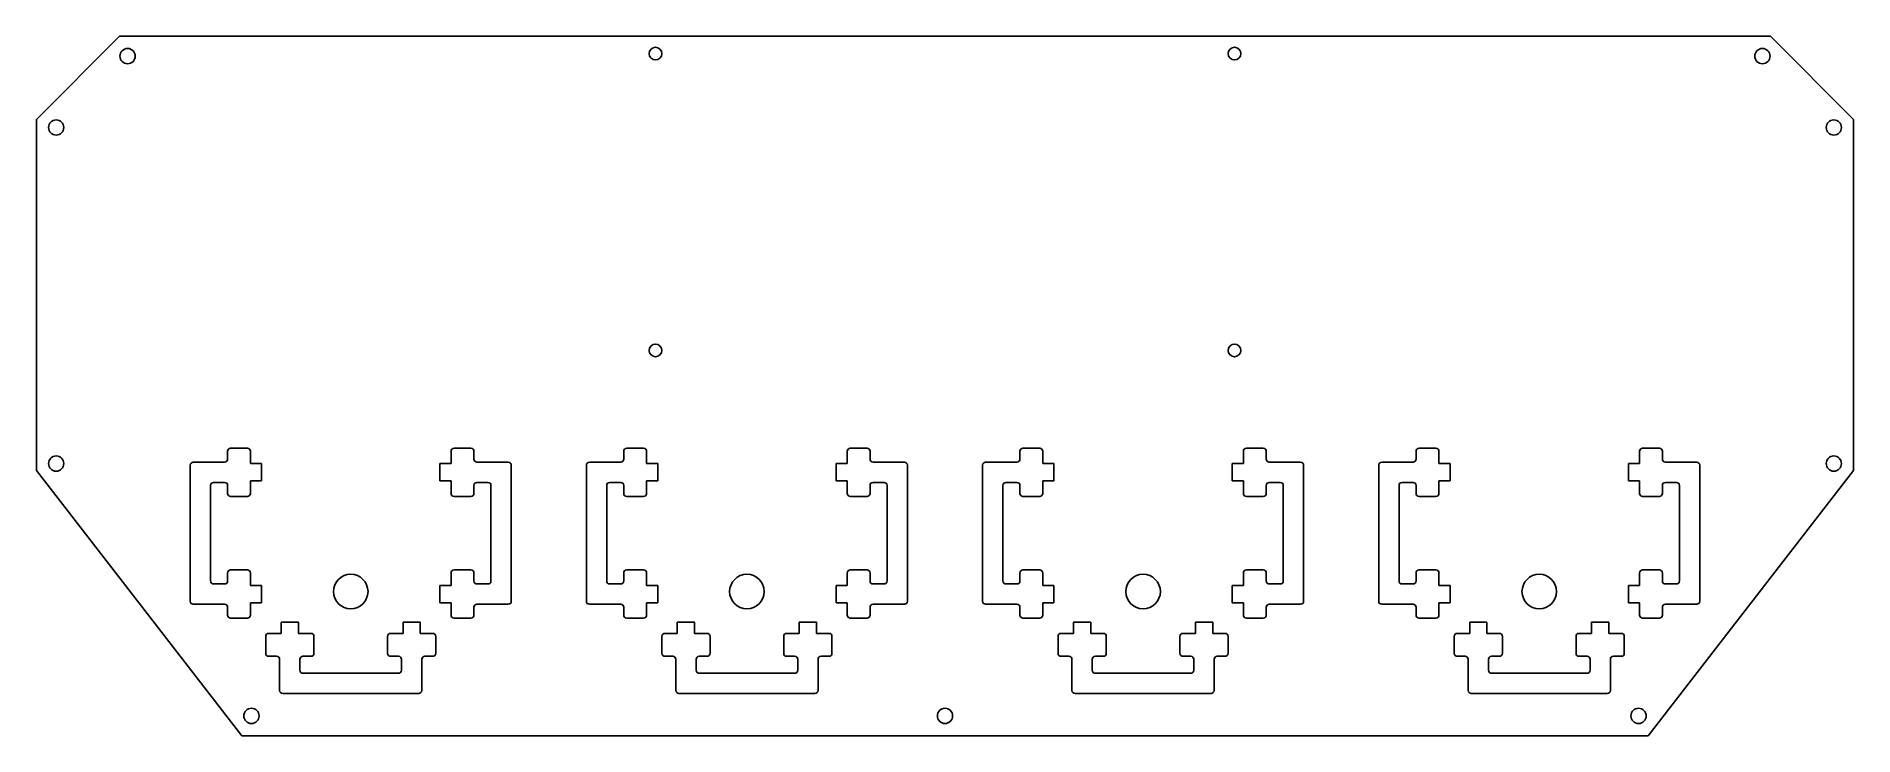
# Model space of a CAD drawing. Extents: x -179 to 179, y -81 to 57.
import ezdxf

# ---------------------------------------------------------------- set-up
doc = ezdxf.new("R2010")
doc.units = 0
doc.layers.add('MODELSKETCH_VISIBLE', color=7, linetype='CONTINUOUS')

msp = doc.modelspace()

# ---------------------------------------------------------------- linework, layer by layer
at = {"layer": 'MODELSKETCH_VISIBLE'}
for p, q in [((-162.54, 56.9), (-178.9, 40.54)), ((162.54, 56.9), (-162.54, 56.9)), ((178.9, 40.54), (162.54, 56.9)), ((-178.9, 40.54), (-178.9, -28.62)), ((178.9, -28.62), (178.9, 40.54)), ((-141.25, -24.85), (-141.25, -26.4)), ((-140.65, -24.25), (-137.35, -24.25)), ((-136.75, -24.85), (-136.75, -27.3)), ((-97.25, -27.3), (-97.25, -24.85)), ((-93.35, -24.25), (-96.65, -24.25)), ((-92.75, -24.85), (-92.75, -26.4)), ((-63.25, -24.85), (-63.25, -26.4)), ((-62.65, -24.25), (-59.35, -24.25)), ((-58.75, -24.85), (-58.75, -27.3)), ((-19.25, -27.3), (-19.25, -24.85)), ((-15.35, -24.25), (-18.65, -24.25)), ((-14.75, -24.85), (-14.75, -26.4)), ((14.75, -24.85), (14.75, -26.4)), ((15.35, -24.25), (18.65, -24.25)), ((19.25, -24.85), (19.25, -27.3)), ((58.75, -27.3), (58.75, -24.85)), ((62.65, -24.25), (59.35, -24.25)), ((63.25, -24.85), (63.25, -26.4)), ((92.75, -24.85), (92.75, -26.4)), ((93.35, -24.25), (96.65, -24.25)), ((97.25, -24.85), (97.25, -27.3)), ((136.75, -27.3), (136.75, -24.85)), ((140.65, -24.25), (137.35, -24.25)), ((141.25, -24.85), (141.25, -26.4)), ((-148.6, -31), (-148.6, -27.6)), ((-141.85, -27), (-148, -27)), ((-136.75, -27.3), (-134.55, -27.3)), ((-134.55, -27.3), (-134.55, -30.7)), ((-97.25, -27.3), (-99.45, -27.3)), ((-99.45, -27.3), (-99.45, -30.7)), ((-92.15, -27), (-86, -27)), ((-85.4, -31), (-85.4, -27.6)), ((-70.6, -31), (-70.6, -27.6)), ((-63.85, -27), (-70, -27)), ((-58.75, -27.3), (-56.55, -27.3)), ((-56.55, -27.3), (-56.55, -30.7)), ((-19.25, -27.3), (-21.45, -27.3)), ((-21.45, -27.3), (-21.45, -30.7)), ((-14.15, -27), (-8, -27)), ((-7.4, -31), (-7.4, -27.6)), ((7.4, -31), (7.4, -27.6)), ((14.15, -27), (8, -27)), ((19.25, -27.3), (21.45, -27.3)), ((21.45, -27.3), (21.45, -30.7)), ((56.55, -27.3), (56.55, -30.7)), ((58.75, -27.3), (56.55, -27.3)), ((63.85, -27), (70, -27)), ((70.6, -31), (70.6, -27.6)), ((85.4, -31), (85.4, -27.6)), ((92.15, -27), (86, -27)), ((97.25, -27.3), (99.45, -27.3)), ((99.45, -27.3), (99.45, -30.7)), ((136.75, -27.3), (134.55, -27.3)), ((134.55, -27.3), (134.55, -30.7)), ((141.85, -27), (148, -27)), ((148.6, -31), (148.6, -27.6)), ((-178.9, -28.62), (-138.46, -80.9)), ((-148.6, -31), (-148.6, -51)), ((-144.6, -31.6), (-144.6, -50.4)), ((-144, -31), (-141.85, -31)), ((-141.25, -31.6), (-141.25, -33.15)), ((-136.75, -30.7), (-134.55, -30.7)), ((-136.75, -30.7), (-136.75, -33.15)), ((-97.25, -30.7), (-99.45, -30.7)), ((-97.25, -33.15), (-97.25, -30.7)), ((-92.75, -33.15), (-92.75, -31.6)), ((-92.15, -31), (-90, -31)), ((-89.4, -50.4), (-89.4, -31.6)), ((-85.4, -51), (-85.4, -31)), ((-70.6, -31), (-70.6, -51)), ((-66.6, -31.6), (-66.6, -50.4)), ((-66, -31), (-63.85, -31)), ((-63.25, -31.6), (-63.25, -33.15)), ((-58.75, -30.7), (-56.55, -30.7)), ((-58.75, -30.7), (-58.75, -33.15)), ((-19.25, -30.7), (-21.45, -30.7)), ((-19.25, -33.15), (-19.25, -30.7)), ((-14.75, -33.15), (-14.75, -31.6)), ((-14.15, -31), (-12, -31)), ((-11.4, -50.4), (-11.4, -31.6)), ((-7.4, -51), (-7.4, -31)), ((7.4, -31), (7.4, -51)), ((11.4, -31.6), (11.4, -50.4)), ((12, -31), (14.15, -31)), ((14.75, -31.6), (14.75, -33.15)), ((19.25, -30.7), (21.45, -30.7)), ((19.25, -30.7), (19.25, -33.15)), ((58.75, -30.7), (56.55, -30.7)), ((58.75, -33.15), (58.75, -30.7)), ((63.25, -33.15), (63.25, -31.6)), ((63.85, -31), (66, -31)), ((66.6, -50.4), (66.6, -31.6)), ((70.6, -51), (70.6, -31)), ((85.4, -31), (85.4, -51)), ((89.4, -31.6), (89.4, -50.4)), ((90, -31), (92.15, -31)), ((92.75, -31.6), (92.75, -33.15)), ((97.25, -30.7), (99.45, -30.7)), ((97.25, -30.7), (97.25, -33.15)), ((136.75, -30.7), (134.55, -30.7)), ((136.75, -33.15), (136.75, -30.7)), ((138.46, -80.9), (178.9, -28.62)), ((141.25, -33.15), (141.25, -31.6)), ((141.85, -31), (144, -31)), ((144.6, -50.4), (144.6, -31.6)), ((148.6, -51), (148.6, -31)), ((-140.65, -33.75), (-137.35, -33.75)), ((-93.35, -33.75), (-96.65, -33.75)), ((-62.65, -33.75), (-59.35, -33.75)), ((-15.35, -33.75), (-18.65, -33.75)), ((15.35, -33.75), (18.65, -33.75)), ((62.65, -33.75), (59.35, -33.75)), ((93.35, -33.75), (96.65, -33.75)), ((140.65, -33.75), (137.35, -33.75)), ((-141.25, -48.85), (-141.25, -50.4)), ((-140.65, -48.25), (-137.35, -48.25)), ((-136.75, -48.85), (-136.75, -51.3)), ((-97.25, -51.3), (-97.25, -48.85)), ((-93.35, -48.25), (-96.65, -48.25)), ((-92.75, -50.4), (-92.75, -48.85)), ((-63.25, -48.85), (-63.25, -50.4)), ((-62.65, -48.25), (-59.35, -48.25)), ((-58.75, -48.85), (-58.75, -51.3)), ((-19.25, -51.3), (-19.25, -48.85)), ((-15.35, -48.25), (-18.65, -48.25)), ((-14.75, -50.4), (-14.75, -48.85)), ((14.75, -48.85), (14.75, -50.4)), ((15.35, -48.25), (18.65, -48.25)), ((19.25, -48.85), (19.25, -51.3)), ((58.75, -51.3), (58.75, -48.85)), ((62.65, -48.25), (59.35, -48.25)), ((63.25, -50.4), (63.25, -48.85)), ((92.75, -48.85), (92.75, -50.4)), ((93.35, -48.25), (96.65, -48.25)), ((97.25, -48.85), (97.25, -51.3)), ((136.75, -51.3), (136.75, -48.85)), ((140.65, -48.25), (137.35, -48.25)), ((141.25, -50.4), (141.25, -48.85)), ((-148.6, -51), (-148.6, -54.4)), ((-141.85, -51), (-144, -51)), ((-136.75, -51.3), (-134.55, -51.3)), ((-134.55, -54.7), (-134.55, -51.3)), ((-99.45, -54.7), (-99.45, -51.3)), ((-97.25, -51.3), (-99.45, -51.3)), ((-90, -51), (-92.15, -51)), ((-85.4, -51), (-85.4, -54.4)), ((-70.6, -51), (-70.6, -54.4)), ((-63.85, -51), (-66, -51)), ((-58.75, -51.3), (-56.55, -51.3)), ((-56.55, -54.7), (-56.55, -51.3)), ((-21.45, -54.7), (-21.45, -51.3)), ((-19.25, -51.3), (-21.45, -51.3)), ((-12, -51), (-14.15, -51)), ((-7.4, -51), (-7.4, -54.4)), ((7.4, -51), (7.4, -54.4)), ((14.15, -51), (12, -51)), ((19.25, -51.3), (21.45, -51.3)), ((21.45, -54.7), (21.45, -51.3)), ((58.75, -51.3), (56.55, -51.3)), ((56.55, -54.7), (56.55, -51.3)), ((66, -51), (63.85, -51)), ((70.6, -51), (70.6, -54.4)), ((85.4, -51), (85.4, -54.4)), ((92.15, -51), (90, -51)), ((97.25, -51.3), (99.45, -51.3)), ((99.45, -54.7), (99.45, -51.3)), ((134.55, -54.7), (134.55, -51.3)), ((136.75, -51.3), (134.55, -51.3)), ((144, -51), (141.85, -51)), ((148.6, -51), (148.6, -54.4)), ((-141.85, -55), (-148, -55)), ((-141.25, -57.15), (-141.25, -55.6)), ((-136.75, -54.7), (-134.55, -54.7)), ((-136.75, -54.7), (-136.75, -57.15)), ((-97.25, -54.7), (-99.45, -54.7)), ((-97.25, -57.15), (-97.25, -54.7)), ((-92.75, -57.15), (-92.75, -55.6)), ((-92.15, -55), (-86, -55)), ((-63.85, -55), (-70, -55)), ((-63.25, -57.15), (-63.25, -55.6)), ((-58.75, -54.7), (-56.55, -54.7)), ((-58.75, -54.7), (-58.75, -57.15)), ((-19.25, -54.7), (-21.45, -54.7)), ((-19.25, -57.15), (-19.25, -54.7)), ((-14.75, -57.15), (-14.75, -55.6)), ((-14.15, -55), (-8, -55)), ((14.15, -55), (8, -55)), ((14.75, -57.15), (14.75, -55.6)), ((19.25, -54.7), (19.25, -57.15)), ((19.25, -54.7), (21.45, -54.7)), ((58.75, -54.7), (56.55, -54.7)), ((58.75, -57.15), (58.75, -54.7)), ((63.25, -57.15), (63.25, -55.6)), ((63.85, -55), (70, -55)), ((92.15, -55), (86, -55)), ((92.75, -57.15), (92.75, -55.6)), ((97.25, -54.7), (99.45, -54.7)), ((97.25, -54.7), (97.25, -57.15)), ((136.75, -54.7), (134.55, -54.7)), ((136.75, -57.15), (136.75, -54.7)), ((141.25, -57.15), (141.25, -55.6)), ((141.85, -55), (148, -55)), ((-140.65, -57.75), (-137.35, -57.75)), ((-133.15, -60.75), (-130.7, -60.75)), ((-130.7, -60.75), (-130.7, -58.55)), ((-130.7, -58.55), (-127.3, -58.55)), ((-127.3, -60.75), (-127.3, -58.55)), ((-127.3, -60.75), (-124.85, -60.75)), ((-109.15, -60.75), (-106.7, -60.75)), ((-106.7, -60.75), (-106.7, -58.55)), ((-103.3, -58.55), (-106.7, -58.55)), ((-103.3, -60.75), (-103.3, -58.55)), ((-103.3, -60.75), (-100.85, -60.75)), ((-93.35, -57.75), (-96.65, -57.75)), ((-62.65, -57.75), (-59.35, -57.75)), ((-55.15, -60.75), (-52.7, -60.75)), ((-52.7, -60.75), (-52.7, -58.55)), ((-52.7, -58.55), (-49.3, -58.55)), ((-49.3, -60.75), (-49.3, -58.55)), ((-49.3, -60.75), (-46.85, -60.75)), ((-31.15, -60.75), (-28.7, -60.75)), ((-25.3, -58.55), (-28.7, -58.55)), ((-28.7, -60.75), (-28.7, -58.55)), ((-25.3, -60.75), (-25.3, -58.55)), ((-25.3, -60.75), (-22.85, -60.75)), ((-15.35, -57.75), (-18.65, -57.75)), ((15.35, -57.75), (18.65, -57.75)), ((22.85, -60.75), (25.3, -60.75)), ((25.3, -58.55), (28.7, -58.55)), ((25.3, -60.75), (25.3, -58.55)), ((28.7, -60.75), (28.7, -58.55)), ((28.7, -60.75), (31.15, -60.75)), ((46.85, -60.75), (49.3, -60.75)), ((49.3, -60.75), (49.3, -58.55)), ((52.7, -58.55), (49.3, -58.55)), ((52.7, -60.75), (52.7, -58.55)), ((52.7, -60.75), (55.15, -60.75)), ((62.65, -57.75), (59.35, -57.75)), ((93.35, -57.75), (96.65, -57.75)), ((100.85, -60.75), (103.3, -60.75)), ((103.3, -60.75), (103.3, -58.55)), ((103.3, -58.55), (106.7, -58.55)), ((106.7, -60.75), (106.7, -58.55)), ((106.7, -60.75), (109.15, -60.75)), ((124.85, -60.75), (127.3, -60.75)), ((130.7, -58.55), (127.3, -58.55)), ((127.3, -60.75), (127.3, -58.55)), ((130.7, -60.75), (130.7, -58.55)), ((130.7, -60.75), (133.15, -60.75)), ((140.65, -57.75), (137.35, -57.75)), ((-133.75, -64.65), (-133.75, -61.35)), ((-124.25, -64.65), (-124.25, -61.35)), ((-109.75, -64.65), (-109.75, -61.35)), ((-100.25, -64.65), (-100.25, -61.35)), ((-55.75, -64.65), (-55.75, -61.35)), ((-46.25, -64.65), (-46.25, -61.35)), ((-31.75, -64.65), (-31.75, -61.35)), ((-22.25, -64.65), (-22.25, -61.35)), ((22.25, -64.65), (22.25, -61.35)), ((31.75, -64.65), (31.75, -61.35)), ((46.25, -64.65), (46.25, -61.35)), ((55.75, -64.65), (55.75, -61.35)), ((100.25, -64.65), (100.25, -61.35)), ((109.75, -64.65), (109.75, -61.35)), ((124.25, -64.65), (124.25, -61.35)), ((133.75, -64.65), (133.75, -61.35)), ((-133.15, -65.25), (-131.6, -65.25)), ((-131, -65.85), (-131, -72)), ((-127, -68), (-127, -65.85)), ((-126.4, -65.25), (-124.85, -65.25)), ((-109.15, -65.25), (-107.6, -65.25)), ((-107, -65.85), (-107, -68)), ((-103, -65.85), (-103, -72)), ((-100.85, -65.25), (-102.4, -65.25)), ((-55.15, -65.25), (-53.6, -65.25)), ((-53, -65.85), (-53, -72)), ((-49, -68), (-49, -65.85)), ((-48.4, -65.25), (-46.85, -65.25)), ((-31.15, -65.25), (-29.6, -65.25)), ((-29, -65.85), (-29, -68)), ((-25, -65.85), (-25, -72)), ((-22.85, -65.25), (-24.4, -65.25)), ((22.85, -65.25), (24.4, -65.25)), ((25, -65.85), (25, -72)), ((29, -68), (29, -65.85)), ((29.6, -65.25), (31.15, -65.25)), ((46.85, -65.25), (48.4, -65.25)), ((49, -65.85), (49, -68)), ((53, -65.85), (53, -72)), ((55.15, -65.25), (53.6, -65.25)), ((100.85, -65.25), (102.4, -65.25)), ((103, -65.85), (103, -72)), ((107, -68), (107, -65.85)), ((107.6, -65.25), (109.15, -65.25)), ((124.85, -65.25), (126.4, -65.25)), ((127, -65.85), (127, -68)), ((131, -65.85), (131, -72)), ((133.15, -65.25), (131.6, -65.25)), ((-126.4, -68.6), (-107.6, -68.6)), ((-48.4, -68.6), (-29.6, -68.6)), ((29.6, -68.6), (48.4, -68.6)), ((107.6, -68.6), (126.4, -68.6)), ((-127, -72.6), (-130.4, -72.6)), ((-127, -72.6), (-107, -72.6)), ((-107, -72.6), (-103.6, -72.6)), ((-49, -72.6), (-52.4, -72.6)), ((-49, -72.6), (-29, -72.6)), ((-29, -72.6), (-25.6, -72.6)), ((29, -72.6), (25.6, -72.6)), ((29, -72.6), (49, -72.6)), ((49, -72.6), (52.4, -72.6)), ((107, -72.6), (103.6, -72.6)), ((107, -72.6), (127, -72.6)), ((127, -72.6), (130.4, -72.6)), ((-138.46, -80.9), (138.46, -80.9))]:
    msp.add_line(p, q, dxfattribs=at)
for centre, radius in [((-160.93, 53), 1.5), ((-57, 53.5), 1.25), ((57, 53.5), 1.25), ((160.93, 53), 1.5), ((-175, 38.93), 1.5), ((175, 38.93), 1.5), ((-57, -5), 1.25), ((57, -5), 1.25), ((-175, -27.29), 1.5), ((175, -27.29), 1.5), ((-117, -52.5), 3.4), ((-39, -52.5), 3.4), ((39, -52.5), 3.4), ((117, -52.5), 3.4), ((-136.55, -77), 1.5), ((0, -77), 1.5), ((136.55, -77), 1.5)]:
    msp.add_circle(centre, radius, dxfattribs=at)
for centre, start, end in [((-140.65, -24.85), 90, 180), ((-137.35, -24.85), 0, 90), ((-96.65, -24.85), 90, 180), ((-93.35, -24.85), 0, 90), ((-62.65, -24.85), 90, 180), ((-59.35, -24.85), 0, 90), ((-18.65, -24.85), 90, 180), ((-15.35, -24.85), 0, 90), ((15.35, -24.85), 90, 180), ((18.65, -24.85), 0, 90), ((59.35, -24.85), 90, 180), ((62.65, -24.85), 0, 90), ((93.35, -24.85), 90, 180), ((96.65, -24.85), 0, 90), ((137.35, -24.85), 90, 180), ((140.65, -24.85), 0, 90), ((-148, -27.6), 90, 180), ((-141.85, -26.4), 270, 0), ((-92.15, -26.4), 180, 270), ((-86, -27.6), 0, 90), ((-70, -27.6), 90, 180), ((-63.85, -26.4), 270, 0), ((-14.15, -26.4), 180, 270), ((-8, -27.6), 0, 90), ((8, -27.6), 90, 180), ((14.15, -26.4), 270, 0), ((63.85, -26.4), 180, 270), ((70, -27.6), 0, 90), ((86, -27.6), 90, 180), ((92.15, -26.4), 270, 0), ((141.85, -26.4), 180, 270), ((148, -27.6), 0, 90), ((-144, -31.6), 90, 180), ((-141.85, -31.6), 0, 90), ((-92.15, -31.6), 90, 180), ((-90, -31.6), 0, 90), ((-66, -31.6), 90, 180), ((-63.85, -31.6), 0, 90), ((-14.15, -31.6), 90, 180), ((-12, -31.6), 0, 90), ((12, -31.6), 90, 180), ((14.15, -31.6), 0, 90), ((63.85, -31.6), 90, 180), ((66, -31.6), 0, 90), ((90, -31.6), 90, 180), ((92.15, -31.6), 0, 90), ((141.85, -31.6), 90, 180), ((144, -31.6), 0, 90), ((-140.65, -33.15), 180, 270), ((-137.35, -33.15), 270, 0), ((-96.65, -33.15), 180, 270), ((-93.35, -33.15), 270, 0), ((-62.65, -33.15), 180, 270), ((-59.35, -33.15), 270, 0), ((-18.65, -33.15), 180, 270), ((-15.35, -33.15), 270, 0), ((15.35, -33.15), 180, 270), ((18.65, -33.15), 270, 0), ((59.35, -33.15), 180, 270), ((62.65, -33.15), 270, 0), ((93.35, -33.15), 180, 270), ((96.65, -33.15), 270, 0), ((137.35, -33.15), 180, 270), ((140.65, -33.15), 270, 0), ((-140.65, -48.85), 90, 180), ((-137.35, -48.85), 0, 90), ((-96.65, -48.85), 90, 180), ((-93.35, -48.85), 0, 90), ((-62.65, -48.85), 90, 180), ((-59.35, -48.85), 0, 90), ((-18.65, -48.85), 90, 180), ((-15.35, -48.85), 0, 90), ((15.35, -48.85), 90, 180), ((18.65, -48.85), 0, 90), ((59.35, -48.85), 90, 180), ((62.65, -48.85), 0, 90), ((93.35, -48.85), 90, 180), ((96.65, -48.85), 0, 90), ((137.35, -48.85), 90, 180), ((140.65, -48.85), 0, 90), ((-144, -50.4), 180, 270), ((-141.85, -50.4), 270, 0), ((-92.15, -50.4), 180, 270), ((-90, -50.4), 270, 0), ((-66, -50.4), 180, 270), ((-63.85, -50.4), 270, 0), ((-14.15, -50.4), 180, 270), ((-12, -50.4), 270, 0), ((12, -50.4), 180, 270), ((14.15, -50.4), 270, 0), ((63.85, -50.4), 180, 270), ((66, -50.4), 270, 0), ((90, -50.4), 180, 270), ((92.15, -50.4), 270, 0), ((141.85, -50.4), 180, 270), ((144, -50.4), 270, 0), ((-148, -54.4), 180, 270), ((-141.85, -55.6), 0, 90), ((-140.65, -57.15), 180, 270), ((-137.35, -57.15), 270, 0), ((-96.65, -57.15), 180, 270), ((-93.35, -57.15), 270, 0), ((-92.15, -55.6), 90, 180), ((-86, -54.4), 270, 0), ((-70, -54.4), 180, 270), ((-63.85, -55.6), 0, 90), ((-62.65, -57.15), 180, 270), ((-59.35, -57.15), 270, 0), ((-18.65, -57.15), 180, 270), ((-15.35, -57.15), 270, 0), ((-14.15, -55.6), 90, 180), ((-8, -54.4), 270, 0), ((8, -54.4), 180, 270), ((14.15, -55.6), 0, 90), ((15.35, -57.15), 180, 270), ((18.65, -57.15), 270, 0), ((59.35, -57.15), 180, 270), ((62.65, -57.15), 270, 0), ((63.85, -55.6), 90, 180), ((70, -54.4), 270, 0), ((86, -54.4), 180, 270), ((92.15, -55.6), 0, 90), ((93.35, -57.15), 180, 270), ((96.65, -57.15), 270, 0), ((137.35, -57.15), 180, 270), ((140.65, -57.15), 270, 0), ((141.85, -55.6), 90, 180), ((148, -54.4), 270, 0), ((-133.15, -61.35), 90, 180), ((-124.85, -61.35), 0, 90), ((-109.15, -61.35), 90, 180), ((-100.85, -61.35), 0, 90), ((-55.15, -61.35), 90, 180), ((-46.85, -61.35), 0, 90), ((-31.15, -61.35), 90, 180), ((-22.85, -61.35), 0, 90), ((22.85, -61.35), 90, 180), ((31.15, -61.35), 0, 90), ((46.85, -61.35), 90, 180), ((55.15, -61.35), 0, 90), ((100.85, -61.35), 90, 180), ((109.15, -61.35), 0, 90), ((124.85, -61.35), 90, 180), ((133.15, -61.35), 0, 90), ((-133.15, -64.65), 180, 270), ((-131.6, -65.85), 0, 90), ((-126.4, -65.85), 90, 180), ((-124.85, -64.65), 270, 0), ((-109.15, -64.65), 180, 270), ((-107.6, -65.85), 0, 90), ((-102.4, -65.85), 90, 180), ((-100.85, -64.65), 270, 0), ((-55.15, -64.65), 180, 270), ((-53.6, -65.85), 0, 90), ((-48.4, -65.85), 90, 180), ((-46.85, -64.65), 270, 0), ((-31.15, -64.65), 180, 270), ((-29.6, -65.85), 0, 90), ((-24.4, -65.85), 90, 180), ((-22.85, -64.65), 270, 0), ((22.85, -64.65), 180, 270), ((24.4, -65.85), 0, 90), ((29.6, -65.85), 90, 180), ((31.15, -64.65), 270, 0), ((46.85, -64.65), 180, 270), ((48.4, -65.85), 0, 90), ((53.6, -65.85), 90, 180), ((55.15, -64.65), 270, 0), ((100.85, -64.65), 180, 270), ((102.4, -65.85), 0, 90), ((107.6, -65.85), 90, 180), ((109.15, -64.65), 270, 0), ((124.85, -64.65), 180, 270), ((126.4, -65.85), 0, 90), ((131.6, -65.85), 90, 180), ((133.15, -64.65), 270, 0), ((-126.4, -68), 180, 270), ((-107.6, -68), 270, 0), ((-48.4, -68), 180, 270), ((-29.6, -68), 270, 0), ((29.6, -68), 180, 270), ((48.4, -68), 270, 0), ((107.6, -68), 180, 270), ((126.4, -68), 270, 0), ((-130.4, -72), 180, 270), ((-103.6, -72), 270, 0), ((-52.4, -72), 180, 270), ((-25.6, -72), 270, 0), ((25.6, -72), 180, 270), ((52.4, -72), 270, 0), ((103.6, -72), 180, 270), ((130.4, -72), 270, 0)]:
    msp.add_arc(centre, 0.6, start, end, dxfattribs=at)

doc.saveas('drawing.dxf')
